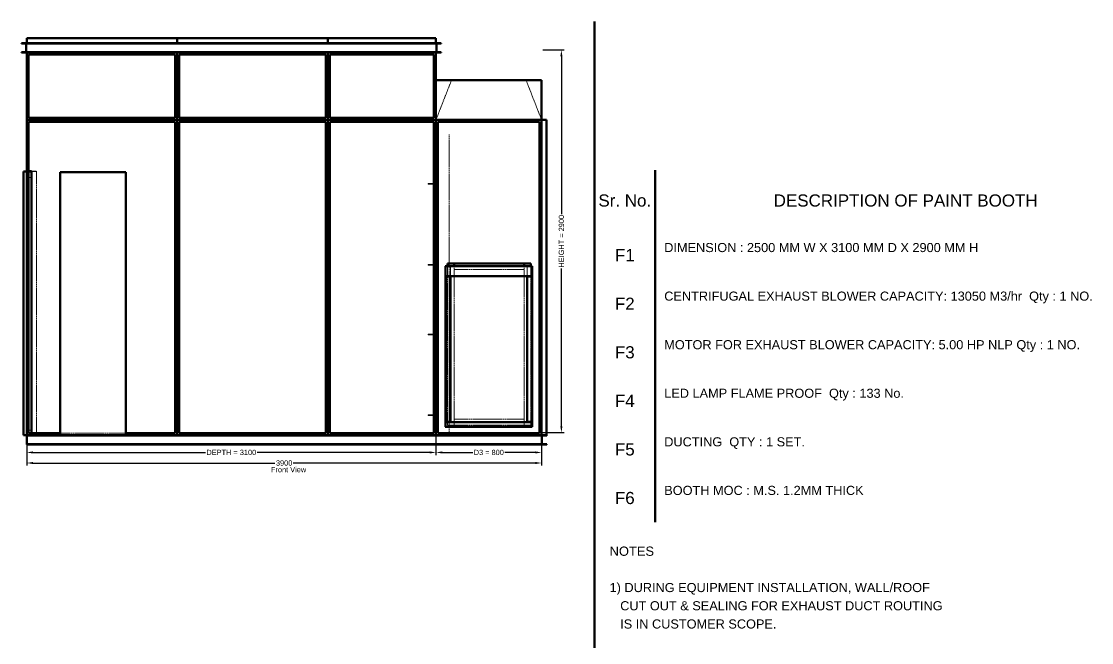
# Model space of a CAD drawing. Header units: millimetres. Extents: x 909 to 14018, y 345 to 10005.
# Drawn here: x 5424 to 13529, y 5298 to 10005 of the extents above; entities that cross this region are included whole.
import ezdxf
from ezdxf.enums import TextEntityAlignment as Align

# ---------------------------------------------------------------- set-up
doc = ezdxf.new("R2010")
doc.units = ezdxf.units.MM
doc.linetypes.add('Hidden', pattern=[15, 5, -3, 5, -2])
for name, color, linetype, lineweight in [('Default', 7, 'Continuous', 50), ('Edges', 7, 'Hidden', 15), ('HiddenEdges', 2, 'Hidden', 15), ('HiddenSilhouettes', 2, 'Hidden', 15), ('HiddenWires', 7, 'Hidden', 15), ('Silhouettes', 7, 'Continuous', 50)]:
    doc.layers.add(name, color=color, linetype=linetype, lineweight=lineweight)
doc.layers.add('Dimension', color=7, linetype='Continuous', lineweight=50, true_color=0x6495ed)
doc.styles.add('Default', font='arial.ttf')
doc.dimstyles.get("Standard").update_dxf_attribs({"dimtxt": 0.18, "dimasz": 0.18, "dimexe": 0.18, "dimexo": 0.0625, "dimgap": 0.09, "dimtad": 0, "dimtih": 1, "dimtoh": 1, "dimdec": 4, "dimzin": 0, "dimdsep": 46, "dimtxsty": 'Standard', "dimcen": 0.09, "dimadec": 0, "dimazin": 0, "dimtfac": 1, "dimtdec": 4, "dimtofl": 0, "dimtmove": 0, "dimatfit": 3, "dimfxl": 1, "dimtolj": 1, "dimtzin": 0, "dimarcsym": 0})

# ---------------------------------------------------------------- blocks, each defined once
blk = doc.blocks.new('Front')
at = {"layer": 'Edges'}
for points in [[(1150.5, 921, 0), (1267.2, 1219.8, 0)], [(1832.8, 1219.8, 0), (1949.5, 921, 0)], [(1220.4, -1405, 0), (1220.4, -188.6, 0)]]:
    blk.add_polyline3d(points, dxfattribs=at)
at = {"layer": 'HiddenEdges'}
blk.add_lwpolyline([(1150, 919.8), (1150.5, 921)], dxfattribs=at)
for points in [[(-1950, 1431, 0), (-1950, 1501, 0)], [(-1948.8, 1537.8, 0), (-811.2, 1537.8, 0)], [(-1948.8, 1501, 0), (-1948.8, 1537.8, 0)], [(-1935, 1537.8, 0), (-1935, 1539, 0)], [(-825, 1537.8, 0), (-825, 1539, 0)], [(-811.2, 1501, 0), (-811.2, 1537.8, 0)], [(-808.8, 1501, 0), (-808.8, 1537.8, 0)], [(-808.8, 1537.8, 0), (328.8, 1537.8, 0)], [(-795, 1537.8, 0), (-795, 1539, 0)], [(315, 1537.8, 0), (315, 1539, 0)], [(328.8, 1501, 0), (328.8, 1537.8, 0)], [(331.2, 1501, 0), (331.2, 1537.8, 0)], [(331.2, 1537.8, 0), (1148.8, 1537.8, 0)], [(345, 1537.8, 0), (345, 1539, 0)], [(1135, 1537.8, 0), (1135, 1539, 0)], [(1148.8, 1501, 0), (1148.8, 1537.8, 0)], [(1150, 1431, 0), (1150, 1501, 0)], [(-1948.8, 922.2, 0), (-1948.8, 1429.8, 0)], [(-1948.8, 1429.8, 0), (-811.2, 1429.8, 0)], [(-811.2, 922.2, 0), (-811.2, 1429.8, 0)], [(-808.8, 922.2, 0), (-808.8, 1429.8, 0)], [(-808.8, 1429.8, 0), (328.8, 1429.8, 0)], [(328.8, 922.2, 0), (328.8, 1429.8, 0)], [(331.2, 1429.8, 0), (1148.8, 1429.8, 0)], [(331.2, 922.2, 0), (331.2, 1429.8, 0)], [(1148.8, 922.2, 0), (1148.8, 1429.8, 0)], [(-1948.8, 922.2, 0), (-811.2, 922.2, 0)], [(-1948.8, 919.8, 0), (-811.2, 919.8, 0)], [(-1948.8, -1467.8, 0), (-1948.8, 919.8, 0)], [(-811.2, -1467.8, 0), (-811.2, 919.8, 0)], [(-808.8, 922.2, 0), (328.8, 922.2, 0)], [(-808.8, -1467.8, 0), (-808.8, 919.8, 0)], [(-808.8, 919.8, 0), (328.8, 919.8, 0)], [(328.8, -1467.8, 0), (328.8, 919.8, 0)], [(331.2, 922.2, 0), (1148.8, 922.2, 0)], [(331.2, -1467.8, 0), (331.2, 919.8, 0)], [(331.2, 919.8, 0), (1148.8, 919.8, 0)], [(1148.8, -1467.8, 0), (1148.8, 919.8, 0)], [(1151.2, -1467.8, 0), (1151.2, 919.8, 0)], [(1151.2, 919.8, 0), (1948.8, 919.8, 0)], [(1948.8, -1467.8, 0), (1948.8, 919.8, 0)], [(1949.5, 921, 0), (1950, 919.8, 0)], [(1951.2, -1467.8, 0), (1951.2, 919.8, 0)], [(1951.2, 919.8, 0), (1986.8, 919.8, 0)], [(1950, 884.2, 0), (1951.2, 884.2, 0)], [(1130, -330.2, 0), (1130, 809.8, 0)], [(1170, -330.2, 0), (1170, 809.8, 0)], [(-1975, 526.8, 0), (-1953, 526.8, 0)], [(-1953, -1467.2, 0), (-1953, 526.8, 0)], [(-1953, 504.8, 0), (-1950, 504.8, 0)], [(-1950, 494.2, 0), (-1948.8, 494.2, 0)], [(-1948.8, 529.8, 0), (-1913.2, 529.8, 0)], [(-1913.2, 494.2, 0), (-1912, 494.2, 0)], [(-1912, -1467.8, 0), (-1912, 529.8, 0)], [(-1912, 529.8, 0), (-1876.4, 529.8, 0)], [(-1950, 483.8, 0), (-1910, 483.8, 0)], [(-1950, 436.5, 0), (-1948.8, 436.5, 0)], [(-1950, 428.1, 0), (-1948.8, 428.1, 0)], [(-1913.2, 436.5, 0), (-1912, 436.5, 0)], [(-1913.2, 428.1, 0), (-1912, 428.1, 0)], [(-1950, 286.5, 0), (-1948.8, 286.5, 0)], [(-1950, 278.1, 0), (-1948.8, 278.1, 0)], [(-1913.2, 286.5, 0), (-1912, 286.5, 0)], [(-1913.2, 278.1, 0), (-1912, 278.1, 0)], [(-1950, 136.5, 0), (-1948.8, 136.5, 0)], [(-1950, 128.1, 0), (-1948.8, 128.1, 0)], [(-1913.2, 136.5, 0), (-1912, 136.5, 0)], [(-1913.2, 128.1, 0), (-1912, 128.1, 0)], [(-1950, -13.5, 0), (-1948.8, -13.5, 0)], [(-1950, -21.9, 0), (-1948.8, -21.9, 0)], [(-1913.2, -13.5, 0), (-1912, -13.5, 0)], [(-1913.2, -21.9, 0), (-1912, -21.9, 0)], [(-1950, -163.5, 0), (-1948.8, -163.5, 0)], [(-1950, -171.9, 0), (-1948.8, -171.9, 0)], [(-1913.2, -163.5, 0), (-1912, -163.5, 0)], [(-1913.2, -171.9, 0), (-1912, -171.9, 0)], [(1222, -190.2, 0), (1878, -190.2, 0)], [(-1950, -313.5, 0), (-1948.8, -313.5, 0)], [(-1950, -321.9, 0), (-1948.8, -321.9, 0)], [(-1913.2, -313.5, 0), (-1912, -313.5, 0)], [(-1913.2, -321.9, 0), (-1912, -321.9, 0)], [(1130, -1470.2, 0), (1130, -330.2, 0)], [(1170, -1470.2, 0), (1170, -330.2, 0)], [(-1950, -463.5, 0), (-1948.8, -463.5, 0)], [(-1950, -464.2, 0), (-1948.8, -464.2, 0)], [(-1950, -471.2, 0), (-1948.8, -471.2, 0)], [(-1950, -471.9, 0), (-1948.8, -471.9, 0)], [(-1913.2, -463.5, 0), (-1912, -463.5, 0)], [(-1913.2, -464.2, 0), (-1912, -464.2, 0)], [(-1913.2, -471.2, 0), (-1912, -471.2, 0)], [(-1913.2, -471.9, 0), (-1912, -471.9, 0)], [(-1950, -613.5, 0), (-1948.8, -613.5, 0)], [(-1950, -614.2, 0), (-1948.8, -614.2, 0)], [(-1950, -621.2, 0), (-1948.8, -621.2, 0)], [(-1950, -621.9, 0), (-1948.8, -621.9, 0)], [(-1913.2, -613.5, 0), (-1912, -613.5, 0)], [(-1913.2, -614.2, 0), (-1912, -614.2, 0)], [(-1913.2, -621.2, 0), (-1912, -621.2, 0)], [(-1913.2, -621.9, 0), (-1912, -621.9, 0)], [(-1950, -763.5, 0), (-1948.8, -763.5, 0)], [(-1950, -764.2, 0), (-1948.8, -764.2, 0)], [(-1950, -771.2, 0), (-1948.8, -771.2, 0)], [(-1950, -771.9, 0), (-1948.8, -771.9, 0)], [(-1913.2, -763.5, 0), (-1912, -763.5, 0)], [(-1913.2, -764.2, 0), (-1912, -764.2, 0)], [(-1913.2, -771.2, 0), (-1912, -771.2, 0)], [(-1913.2, -771.9, 0), (-1912, -771.9, 0)], [(-1950, -913.5, 0), (-1948.8, -913.5, 0)], [(-1950, -914.2, 0), (-1948.8, -914.2, 0)], [(-1950, -921.2, 0), (-1948.8, -921.2, 0)], [(-1950, -921.9, 0), (-1948.8, -921.9, 0)], [(-1913.2, -913.5, 0), (-1912, -913.5, 0)], [(-1913.2, -914.2, 0), (-1912, -914.2, 0)], [(-1913.2, -921.2, 0), (-1912, -921.2, 0)], [(-1913.2, -921.9, 0), (-1912, -921.9, 0)], [(-1950, -1063.5, 0), (-1948.8, -1063.5, 0)], [(-1950, -1064.2, 0), (-1948.8, -1064.2, 0)], [(-1950, -1071.9, 0), (-1948.8, -1071.9, 0)], [(-1913.2, -1063.5, 0), (-1912, -1063.5, 0)], [(-1913.2, -1064.2, 0), (-1912, -1064.2, 0)], [(-1913.2, -1071.9, 0), (-1912, -1071.9, 0)], [(-1950, -1213.5, 0), (-1948.8, -1213.5, 0)], [(-1950, -1214.2, 0), (-1948.8, -1214.2, 0)], [(-1913.2, -1213.5, 0), (-1912, -1213.5, 0)], [(-1913.2, -1214.2, 0), (-1912, -1214.2, 0)], [(-1950, -1221.2, 0), (-1948.8, -1221.2, 0)], [(-1913.2, -1221.2, 0), (-1912, -1221.2, 0)], [(-1950, -1364.2, 0), (-1948.8, -1364.2, 0)], [(-1950, -1371.2, 0), (-1948.8, -1371.2, 0)], [(-1913.2, -1364.2, 0), (-1912, -1364.2, 0)], [(-1913.2, -1371.2, 0), (-1912, -1371.2, 0)], [(-1953, -1445.2, 0), (-1950, -1445.2, 0)], [(-1950, -1413.5, 0), (-1948.8, -1413.5, 0)], [(-1950, -1414.2, 0), (-1948.8, -1414.2, 0)], [(-1950, -1421.2, 0), (-1948.8, -1421.2, 0)], [(-1950, -1421.9, 0), (-1948.8, -1421.9, 0)], [(-1950, -1430.2, 0), (-1910, -1430.2, 0)], [(-1950, -1432.2, 0), (-1948.8, -1432.2, 0)], [(-1913.2, -1413.5, 0), (-1912, -1413.5, 0)], [(-1913.2, -1414.2, 0), (-1912, -1414.2, 0)], [(-1913.2, -1421.2, 0), (-1912, -1421.2, 0)], [(-1913.2, -1421.9, 0), (-1912, -1421.9, 0)], [(-1913.2, -1432.2, 0), (-1912, -1432.2, 0)], [(1222, -1403.4, 0), (1878, -1403.4, 0)], [(1950, -1432.2, 0), (1951.2, -1432.2, 0)], [(-1975, -1467.2, 0), (-1953, -1467.2, 0)], [(-1950, -1539, 0), (-1950, -1469, 0)], [(-1948.8, -1467.8, 0), (-811.2, -1467.8, 0)], [(-808.8, -1467.8, 0), (328.8, -1467.8, 0)], [(331.2, -1467.8, 0), (1148.8, -1467.8, 0)], [(1151.2, -1467.8, 0), (1948.8, -1467.8, 0)], [(1950, -1539, 0), (1950, -1469, 0)], [(1951.2, -1467.8, 0), (1986.8, -1467.8, 0)]]:
    blk.add_polyline3d(points, dxfattribs=at)
at = {"layer": 'HiddenSilhouettes'}
for points in [[(-1953, 1498, 0)], [(1153, 1498, 0)], [(-1950, 529.8, 0)], [(1876.4, -266.2, 0)], [(1876.4, -1368.6, 0)], [(-1950, -1470.2, 0)], [(1953, -1472, 0)]]:
    blk.add_polyline3d(points, close=True, dxfattribs=at)
for points in [[(-1950, 1431, 0), (-1950, 1431, 0)], [(-1950, 919.8, 0), (-1950, 1429.8, 0)], [(-1950, 1429.8, 0), (-810, 1429.8, 0)], [(-810, 1431, 0), (-810, 1431, 0)], [(-810, 1429.8, 0), (330, 1429.8, 0)], [(330, 1431, 0), (330, 1431, 0)], [(330, 1429.8, 0), (1150, 1429.8, 0)], [(1150, 1431, 0), (1150, 1431, 0)], [(-810, 919.8, 0), (-810, 1154.2, 0)], [(330, 921, 0), (330, 1154.2, 0)], [(-1950, 919.8, 0), (-810, 919.8, 0)], [(-810, 919.8, 0), (330, 919.8, 0)], [(330, 919.8, 0), (1150, 919.8, 0)], [(1150, 919.8, 0), (1150, 921, 0)], [(1150, 919.8, 0), (1950, 919.8, 0)], [(1950, 919.8, 0), (1950, 921, 0)], [(1130, 809.8, 0), (1150, 809.8, 0)], [(1131.2, -330.2, 0), (1131.2, 809.8, 0)], [(1150, 809.8, 0), (1170, 809.8, 0)], [(1168.8, -330.2, 0), (1168.8, 809.8, 0)], [(-1950, 531, 0), (-1935, 531, 0)], [(-1950, 523.8, 0), (-1910, 523.8, 0)], [(-1913.2, 531, 0), (-1876.4, 531, 0)], [(-1910, -1470.2, 0), (-1910, 523.8, 0)], [(-1876.4, -1469, 0), (-1876.4, 531, 0)], [(-1950, 436.8, 0), (-1948.8, 436.8, 0)], [(-1950, 427.8, 0), (-1948.8, 427.8, 0)], [(-1913.2, 436.8, 0), (-1912, 436.8, 0)], [(-1913.2, 427.8, 0), (-1912, 427.8, 0)], [(1090, 431.8, 0), (1090, 436.8, 0)], [(1090, 436.8, 0), (1130, 436.8, 0)], [(1090, 431.8, 0), (1130, 431.8, 0)], [(1130, 431.8, 0), (1130, 436.8, 0)], [(-1950, 286.8, 0), (-1948.8, 286.8, 0)], [(-1950, 277.8, 0), (-1948.8, 277.8, 0)], [(-1913.2, 286.8, 0), (-1912, 286.8, 0)], [(-1913.2, 277.8, 0), (-1912, 277.8, 0)], [(-1950, 136.8, 0), (-1948.8, 136.8, 0)], [(-1950, 127.8, 0), (-1948.8, 127.8, 0)], [(-1913.2, 136.8, 0), (-1912, 136.8, 0)], [(-1913.2, 127.8, 0), (-1912, 127.8, 0)], [(-1950, -13.2, 0), (-1948.8, -13.2, 0)], [(-1950, -22.2, 0), (-1948.8, -22.2, 0)], [(-1913.2, -13.2, 0), (-1912, -13.2, 0)], [(-1913.2, -22.2, 0), (-1912, -22.2, 0)], [(-1950, -163.2, 0), (-1948.8, -163.2, 0)], [(-1950, -172.2, 0), (-1948.8, -172.2, 0)], [(-1913.2, -163.2, 0), (-1912, -163.2, 0)], [(-1913.2, -172.2, 0), (-1912, -172.2, 0)], [(1090, -180.2, 0), (1090, -175.2, 0)], [(1090, -175.2, 0), (1130, -175.2, 0)], [(1090, -180.2, 0), (1130, -180.2, 0)], [(1105, -180.2, 0), (1105, -175.2, 0)], [(1115, -180.2, 0), (1115, -175.2, 0)], [(1130, -180.2, 0), (1130, -175.2, 0)], [(1237.5, -264.6, 0), (1237.5, -188.6, 0)], [(1260, -264.6, 0), (1260, -190.2, 0)], [(1287.5, -1392.7, 0), (1287.5, -188.6, 0)], [(1287.5, -212.7, 0), (1817.5, -212.7, 0)], [(1817.5, -1392.7, 0), (1817.5, -188.6, 0)], [(1840, -264.6, 0), (1840, -190.2, 0)], [(1867.5, -264.6, 0), (1867.5, -188.6, 0)], [(-1950, -313.2, 0), (-1948.8, -313.2, 0)], [(-1950, -322.2, 0), (-1948.8, -322.2, 0)], [(-1913.2, -313.2, 0), (-1912, -313.2, 0)], [(-1913.2, -322.2, 0), (-1912, -322.2, 0)], [(1237.5, -1368.6, 0), (1237.5, -266.2, 0)], [(1867.5, -1368.6, 0), (1867.5, -266.2, 0)], [(1130, -330.2, 0), (1150, -330.2, 0)], [(1131.2, -1470.2, 0), (1131.2, -330.2, 0)], [(1150, -330.2, 0), (1170, -330.2, 0)], [(1168.8, -1470.2, 0), (1168.8, -330.2, 0)], [(-1950, -463.2, 0), (-1948.8, -463.2, 0)], [(-1950, -472.2, 0), (-1948.8, -472.2, 0)], [(-1913.2, -463.2, 0), (-1912, -463.2, 0)], [(-1913.2, -472.2, 0), (-1912, -472.2, 0)], [(-1950, -613.2, 0), (-1948.8, -613.2, 0)], [(-1950, -622.2, 0), (-1948.8, -622.2, 0)], [(-1913.2, -613.2, 0), (-1912, -613.2, 0)], [(-1913.2, -622.2, 0), (-1912, -622.2, 0)], [(1090, -708.2, 0), (1090, -703.2, 0)], [(1090, -703.2, 0), (1130, -703.2, 0)], [(1090, -708.2, 0), (1130, -708.2, 0)], [(1130, -708.2, 0), (1130, -703.2, 0)], [(-1950, -763.2, 0), (-1948.8, -763.2, 0)], [(-1950, -772.2, 0), (-1948.8, -772.2, 0)], [(-1913.2, -763.2, 0), (-1912, -763.2, 0)], [(-1913.2, -772.2, 0), (-1912, -772.2, 0)], [(-1950, -913.2, 0), (-1948.8, -913.2, 0)], [(-1950, -922.2, 0), (-1948.8, -922.2, 0)], [(-1913.2, -913.2, 0), (-1912, -913.2, 0)], [(-1913.2, -922.2, 0), (-1912, -922.2, 0)], [(-1950, -1063.2, 0), (-1948.8, -1063.2, 0)], [(-1950, -1072.2, 0), (-1948.8, -1072.2, 0)], [(-1913.2, -1063.2, 0), (-1912, -1063.2, 0)], [(-1913.2, -1072.2, 0), (-1912, -1072.2, 0)], [(-1950, -1213.2, 0), (-1948.8, -1213.2, 0)], [(-1913.2, -1213.2, 0), (-1912, -1213.2, 0)], [(-1950, -1222.2, 0), (-1948.8, -1222.2, 0)], [(-1913.2, -1222.2, 0), (-1912, -1222.2, 0)], [(-1950, -1363.2, 0), (-1948.8, -1363.2, 0)], [(-1950, -1372.2, 0), (-1948.8, -1372.2, 0)], [(-1913.2, -1363.2, 0), (-1912, -1363.2, 0)], [(-1913.2, -1372.2, 0), (-1912, -1372.2, 0)], [(1090, -1320.2, 0), (1090, -1315.2, 0)], [(1090, -1315.2, 0), (1130, -1315.2, 0)], [(1090, -1320.2, 0), (1130, -1320.2, 0)], [(1105, -1320.2, 0), (1105, -1315.2, 0)], [(1115, -1320.2, 0), (1115, -1315.2, 0)], [(1130, -1320.2, 0), (1130, -1315.2, 0)], [(1150, -1470.2, 0), (1150, -1346.6, 0)], [(1237.5, -1392.7, 0), (1237.5, -1370.2, 0)], [(1287.5, -1347.7, 0), (1817.5, -1347.7, 0)], [(1867.5, -1392.7, 0), (1867.5, -1370.2, 0)], [(-1950, -1413.2, 0), (-1948.8, -1413.2, 0)], [(-1950, -1422.2, 0), (-1948.8, -1422.2, 0)], [(-1950, -1470.2, 0), (-1950, -1442.8, 0)], [(-1913.2, -1413.2, 0), (-1912, -1413.2, 0)], [(-1913.2, -1422.2, 0), (-1912, -1422.2, 0)], [(-1913.2, -1469, 0), (-1913.2, -1454, 0)], [(-1697, -1454, 0), (-1198.5, -1454, 0)], [(1237.5, -1392.7, 0), (1287.5, -1392.7, 0)], [(1287.5, -1392.7, 0), (1817.5, -1392.7, 0)], [(1817.5, -1392.7, 0), (1867.5, -1392.7, 0)], [(-1950, -1470.2, 0), (-810, -1470.2, 0)], [(-1697, -1469, 0), (-1198.5, -1469, 0)], [(-810, -1470.2, 0), (-810, -1469, 0)], [(-810, -1470.2, 0), (330, -1470.2, 0)], [(330, -1470.2, 0), (330, -1469, 0)], [(330, -1470.2, 0), (1150, -1470.2, 0)], [(1150, -1470.2, 0), (1950, -1470.2, 0)], [(1950, -1470.2, 0), (1950, -1469, 0)]]:
    blk.add_polyline3d(points, dxfattribs=at)
at = {"layer": 'HiddenWires'}
for points in [[(1250, -330.2, 0), (1250, 809.8, 0)], [(1250, -1470.2, 0), (1250, -330.2, 0)]]:
    blk.add_polyline3d(points, dxfattribs=at)
at = {"layer": 'Silhouettes'}
blk.add_lwpolyline([(-1950, 1501), (-1950, 1539)], dxfattribs=at)
for points in [[(-1990, 1498, 0), (-1990, 1501, 0)], [(-1990, 1501, 0), (1190, 1501, 0)], [(-1990, 1498, 0), (1190, 1498, 0)], [(-1953, 1434, 0), (-1953, 1498, 0)], [(-1950, 1539, 0), (-810, 1539, 0)], [(-810, 1501, 0), (-810, 1539, 0)], [(-810, 1539, 0), (330, 1539, 0)], [(330, 1501, 0), (330, 1539, 0)], [(330, 1539, 0), (1150, 1539, 0)], [(1150, 1501, 0), (1150, 1539, 0)], [(1153, 1434, 0), (1153, 1498, 0)], [(1190, 1498, 0), (1190, 1501, 0)], [(-1990, 1431, 0), (-1990, 1434, 0)], [(-1990, 1434, 0), (1190, 1434, 0)], [(-1990, 1431, 0), (1190, 1431, 0)], [(-1950, 921, 0), (-1950, 1431, 0)], [(-1935, 936, 0), (-1935, 1416, 0)], [(-1935, 1416, 0), (-825, 1416, 0)], [(-825, 936, 0), (-825, 1416, 0)], [(-810, 921, 0), (-810, 1431, 0)], [(-795, 936, 0), (-795, 1416, 0)], [(-795, 1416, 0), (315, 1416, 0)], [(315, 936, 0), (315, 1416, 0)], [(330, 921, 0), (330, 1431, 0)], [(345, 1416, 0), (1135, 1416, 0)], [(345, 936, 0), (345, 1416, 0)], [(1135, 936, 0), (1135, 1416, 0)], [(1150, 921, 0), (1150, 1431, 0)], [(1190, 1431, 0), (1190, 1434, 0)], [(1150, 1219.8, 0), (1267.2, 1219.8, 0)], [(1267.2, 1219.8, 0), (1832.8, 1219.8, 0)], [(1832.8, 1219.8, 0), (1950, 1219.8, 0)], [(1950, 921, 0), (1950, 1219.8, 0)], [(1150, 921, 0), (1150, 1154.2, 0)], [(-1950, 921, 0), (-810, 921, 0)], [(-1950, -1469, 0), (-1950, 921, 0)], [(-1950, 921, 0), (-1950, 921, 0)], [(-1935, 936, 0), (-825, 936, 0)], [(-1935, 906, 0), (-825, 906, 0)], [(-1935, -1454, 0), (-1935, 906, 0)], [(-825, -1454, 0), (-825, 906, 0)], [(-810, 921, 0), (330, 921, 0)], [(-810, -1469, 0), (-810, 921, 0)], [(-810, 921, 0), (-810, 921, 0)], [(-795, 936, 0), (315, 936, 0)], [(-795, -1454, 0), (-795, 906, 0)], [(-795, 906, 0), (315, 906, 0)], [(315, -1454, 0), (315, 906, 0)], [(330, -1469, 0), (330, 921, 0)], [(330, 921, 0), (1150, 921, 0)], [(330, 919.8, 0), (330, 921, 0)], [(345, 936, 0), (1135, 936, 0)], [(345, -1454, 0), (345, 906, 0)], [(345, 906, 0), (1135, 906, 0)], [(1135, -1454, 0), (1135, 906, 0)], [(1150, -1469, 0), (1150, 921, 0)], [(1150, 921, 0), (1950, 921, 0)], [(1165, 906, 0), (1935, 906, 0)], [(1165, -1454, 0), (1165, 906, 0)], [(1935, -1454, 0), (1935, 906, 0)], [(1950, -1469, 0), (1950, 921, 0)], [(1950, 921, 0), (1986.8, 921, 0)], [(1986.8, -1469, 0), (1986.8, 921, 0)], [(-1975, -1470.2, 0), (-1975, 529.8, 0)], [(-1975, 529.8, 0), (-1950, 529.8, 0)], [(-1935, 531, 0), (-1913.2, 531, 0)], [(-1913.2, -1454, 0), (-1913.2, 531, 0)], [(-1697, -1470.2, 0), (-1697, 523.8, 0)], [(-1697, 523.8, 0), (-1198.5, 523.8, 0)], [(-1198.5, -1470.2, 0), (-1198.5, 523.8, 0)], [(1220.4, -188.6, 0), (1222, -188.6, 0)], [(1222, -188.6, 0), (1878, -188.6, 0)], [(1222, -1405, 0), (1222, -188.6, 0)], [(1237.5, -188.6, 0), (1237.5, -167.7, 0)], [(1237.5, -167.7, 0), (1287.5, -167.7, 0)], [(1287.5, -188.6, 0), (1287.5, -167.7, 0)], [(1287.5, -167.7, 0), (1817.5, -167.7, 0)], [(1817.5, -188.6, 0), (1817.5, -167.7, 0)], [(1817.5, -167.7, 0), (1867.5, -167.7, 0)], [(1867.5, -188.6, 0), (1867.5, -167.7, 0)], [(1876.4, -1405, 0), (1876.4, -188.6, 0)], [(1878, -1405, 0), (1878, -188.6, 0)], [(1222, -264.6, 0), (1878, -264.6, 0)], [(1223.6, -266.2, 0), (1258.4, -266.2, 0)], [(1223.6, -1368.6, 0), (1223.6, -266.2, 0)], [(1237.5, -266.2, 0), (1237.5, -264.6, 0)], [(1258.4, -1368.6, 0), (1258.4, -266.2, 0)], [(1260, -1370.2, 0), (1260, -264.6, 0)], [(1840, -1370.2, 0), (1840, -264.6, 0)], [(1841.6, -266.2, 0), (1876.4, -266.2, 0)], [(1841.6, -1368.6, 0), (1841.6, -266.2, 0)], [(1867.5, -266.2, 0), (1867.5, -264.6, 0)], [(-810, -1469, 0), (-810, -769.5, 0)], [(330, -1469, 0), (330, -769.5, 0)], [(1950, -1469, 0), (1950, -1154.3, 0)], [(1222, -1370.2, 0), (1878, -1370.2, 0)], [(1223.6, -1368.6, 0), (1258.4, -1368.6, 0)], [(1237.5, -1370.2, 0), (1237.5, -1368.6, 0)], [(1841.6, -1368.6, 0), (1876.4, -1368.6, 0)], [(1867.5, -1370.2, 0), (1867.5, -1368.6, 0)], [(-1935, -1454, 0), (-1697, -1454, 0)], [(-1198.5, -1454, 0), (-825, -1454, 0)], [(-795, -1454, 0), (315, -1454, 0)], [(345, -1454, 0), (1135, -1454, 0)], [(1165, -1454, 0), (1935, -1454, 0)], [(1220.4, -1405, 0), (1222, -1405, 0)], [(1222, -1405, 0), (1878, -1405, 0)], [(-1975, -1470.2, 0), (-1950, -1470.2, 0)], [(-1950, -1472, 0), (-1950, -1469, 0)], [(-1950, -1469, 0), (-1697, -1469, 0)], [(-1950, -1536, 0), (-1950, -1472, 0)], [(-1950, -1472, 0), (1990, -1472, 0)], [(-1950, -1539, 0), (-1950, -1536, 0)], [(-1950, -1536, 0), (1990, -1536, 0)], [(-1950, -1539, 0), (1990, -1539, 0)], [(-1697, -1470.2, 0), (-1198.5, -1470.2, 0)], [(-1198.5, -1469, 0), (1990, -1469, 0)], [(1953, -1536, 0), (1953, -1472, 0)], [(1990, -1472, 0), (1990, -1469, 0)], [(1990, -1539, 0), (1990, -1536, 0)]]:
    blk.add_polyline3d(points, dxfattribs=at)
for points in [[(-810, 1429.8, 0)], [(1150, 1429.8, 0)], [(-810, 919.8, 0)], [(330, 919.8, 0)], [(1950, 919.8, 0)]]:
    blk.add_polyline3d(points, close=True, dxfattribs=at)
blk = doc.blocks.new('*D9')
at = {"layer": 'Defpoints', "color": 0}
for p in [(5463.5, 6889), (8563.5, 6889), (8563.5, 6739)]:
    blk.add_point(p, dxfattribs=at)
at = {"layer": 'Dimension', "color": 0, "lineweight": -2}
for p, q in [((5463.5, 6879), (5463.5, 6719)), ((8563.5, 6879), (8563.5, 6719)), ((5511.5, 6739), (6818.3, 6739)), ((8515.5, 6739), (7208.7, 6739))]:
    blk.add_line(p, q, dxfattribs=at)
at = {"layer": 'Dimension', "color": 0}
for points in [[(5511.5, 6747), (5511.5, 6731), (5463.5, 6739)], [(8515.5, 6731), (8515.5, 6747), (8563.5, 6739)]]:
    blk.add_solid(points, dxfattribs=at)
at = {"layer": 'Dimension', "color": 0, "insert": (7013.5, 6739), "char_height": 40, "attachment_point": 5, "style": 'Default'}
blk.add_mtext('\\A1;DEPTH = 3100', dxfattribs=at)
blk = doc.blocks.new('*D10')
at = {"layer": 'Defpoints', "color": 0}
for p in [(8563.5, 6889), (9363.5, 6889), (9363.5, 6739)]:
    blk.add_point(p, dxfattribs=at)
at = {"layer": 'Dimension', "color": 0, "lineweight": -2}
for p, q in [((8563.5, 6879), (8563.5, 6719)), ((9363.5, 6879), (9363.5, 6719)), ((8611.5, 6739), (8842.8, 6739)), ((9315.5, 6739), (9084.2, 6739))]:
    blk.add_line(p, q, dxfattribs=at)
at = {"layer": 'Dimension', "color": 0}
for points in [[(8611.5, 6747), (8611.5, 6731), (8563.5, 6739)], [(9315.5, 6731), (9315.5, 6747), (9363.5, 6739)]]:
    blk.add_solid(points, dxfattribs=at)
at = {"layer": 'Dimension', "color": 0, "insert": (8963.5, 6739), "char_height": 40, "attachment_point": 5, "style": 'Default'}
blk.add_mtext('\\A1;D3 = 800', dxfattribs=at)
blk = doc.blocks.new('*D11')
at = {"layer": 'Defpoints', "color": 0}
for p in [(5463.5, 6889), (9363.5, 6889), (9363.5, 6659)]:
    blk.add_point(p, dxfattribs=at)
at = {"layer": 'Dimension', "color": 0, "lineweight": -2}
for p, q in [((5463.5, 6879), (5463.5, 6639)), ((9363.5, 6879), (9363.5, 6639)), ((5511.5, 6659), (7343.9, 6659)), ((9315.5, 6659), (7483.1, 6659))]:
    blk.add_line(p, q, dxfattribs=at)
at = {"layer": 'Dimension', "color": 0}
for points in [[(5511.5, 6667), (5511.5, 6651), (5463.5, 6659)], [(9315.5, 6651), (9315.5, 6667), (9363.5, 6659)]]:
    blk.add_solid(points, dxfattribs=at)
at = {"layer": 'Dimension', "color": 0, "insert": (7413.5, 6659), "char_height": 40, "attachment_point": 5, "style": 'Default'}
blk.add_mtext('\\A1;3900', dxfattribs=at)
blk = doc.blocks.new('*D12')
at = {"layer": 'Defpoints', "color": 0}
for p in [(9363.5, 9789), (9513.5, 9789), (9363.5, 6889)]:
    blk.add_point(p, dxfattribs=at)
at = {"layer": 'Dimension', "color": 0, "lineweight": -2}
for p, q in [((9373.5, 9789), (9533.5, 9789)), ((9513.5, 9741), (9513.5, 8545)), ((9513.5, 6937), (9513.5, 8133)), ((9373.5, 6889), (9533.5, 6889))]:
    blk.add_line(p, q, dxfattribs=at)
at = {"layer": 'Dimension', "color": 0}
for points in [[(9521.5, 9741), (9505.5, 9741), (9513.5, 9789)], [(9505.5, 6937), (9521.5, 6937), (9513.5, 6889)]]:
    blk.add_solid(points, dxfattribs=at)
at = {"layer": 'Dimension', "color": 0, "insert": (9513.5, 8339), "char_height": 40, "attachment_point": 5, "rotation": 90, "style": 'Default'}
blk.add_mtext('\\A1;HEIGHT = 2900', dxfattribs=at)

msp = doc.modelspace()

# ---------------------------------------------------------------- linework, layer by layer
at = {"layer": 'Default'}
for p, q in [((9763.5, 10005), (9763.5, 1840)), ((10223.5, 8878), (10223.5, 8418)), ((10223.5, 8878), (10223.5, 6210))]:
    msp.add_line(p, q, dxfattribs=at)

# ---------------------------------------------------------------- block references
msp.add_blockref('Front', (7413.5, 8339), dxfattribs=at)

# ---------------------------------------------------------------- texts
at = {"layer": 'Default', "style": 'Default'}
for s, p in [('Sr. No.', (9993.5, 8648)), ('DESCRIPTION OF PAINT BOOTH', (12121, 8648)), ('F1', (9993.5, 8234)), ('F2', (9993.5, 7866)), ('F3', (9993.5, 7498)), ('F4', (9993.5, 7130)), ('F5', (9993.5, 6762)), ('F6', (9993.5, 6394))]:
    msp.add_text(s, height=92, dxfattribs=at).set_placement(p, align=Align.MIDDLE_CENTER)
for s, height, p in [('DIMENSION : 2500 MM W X 3100 MM D X 2900 MM H', 69, (10292.5, 8326)), ('CENTRIFUGAL EXHAUST BLOWER CAPACITY: 13050 M3/hr  Qty : 1 NO.', 69, (10292.5, 7958)), ('MOTOR FOR EXHAUST BLOWER CAPACITY: 5.00 HP NLP Qty : 1 NO.', 69, (10292.5, 7590)), ('LED LAMP FLAME PROOF  Qty : 133 No.', 69, (10292.5, 7222)), ('DUCTING  QTY : 1 SET.', 69, (10292.5, 6854)), ('BOOTH MOC : M.S. 1.2MM THICK', 69, (10292.5, 6486)), ('NOTES', 70, (9878.5, 6026)), ('1) DURING EQUIPMENT INSTALLATION, WALL/ROOF', 69, (9878.5, 5750)), ('   CUT OUT & SEALING FOR EXHAUST DUCT ROUTING', 69, (9878.5, 5612)), ('   IS IN CUSTOMER SCOPE.', 69, (9878.5, 5474))]:
    msp.add_text(s, height=height, dxfattribs=at).set_placement(p, align=Align.TOP_LEFT)
at = {"layer": 'Dimension', "style": 'Default'}
msp.add_text('Front View', height=40, dxfattribs=at).set_placement((7313.5, 6589))

# ---------------------------------------------------------------- dimensions: what is measured, and where the dimension line sits
at = {"layer": 'Dimension'}
dim = msp.add_linear_dim(base=(9513.5, 9789), p1=(9363.5, 6889), p2=(9363.5, 9789), angle=90, text='HEIGHT = <>', dimstyle='Standard', override={"dimscale": 1, "dimtxt": 40, "dimasz": 48, "dimexe": 20, "dimexo": 10, "dimgap": 10, "dimtad": 0, "dimjust": 0, "dimtih": 0, "dimtoh": 0, "dimdec": 3, "dimlfac": 1, "dimzin": 8, "dimlunit": 2, "dimpost": '', "dimtxsty": 'Default', "dimsah": 0, "dimse1": 0, "dimse2": 0, "dimclrt": 0, "dimtol": 0, "dimlim": 0, "dimtp": 0, "dimtm": 0, "dimtfac": 1, "dimtdec": 3, "dimtix": 0, "dimtzin": 8}, dxfattribs=at)
dim.commit()
dim.dimension.update_dxf_attribs({"geometry": '*D12', "text_midpoint": (9513.5, 8339), "dimtype": 160})
for base, p1, p2, text, picture, middle in [((8563.5, 6739), (5463.5, 6889), (8563.5, 6889), 'DEPTH = <>', '*D9', (7013.5, 6739)), ((9363.5, 6739), (8563.5, 6889), (9363.5, 6889), 'D3 = <>', '*D10', (8963.5, 6739))]:
    dim = msp.add_linear_dim(base=base, p1=p1, p2=p2, text=text, dimstyle='Standard', override={"dimscale": 1, "dimtxt": 40, "dimasz": 48, "dimexe": 20, "dimexo": 10, "dimgap": 10, "dimtad": 0, "dimjust": 0, "dimtih": 0, "dimtoh": 0, "dimdec": 3, "dimlfac": 1, "dimzin": 8, "dimlunit": 2, "dimpost": '', "dimtxsty": 'Default', "dimsah": 0, "dimse1": 0, "dimse2": 0, "dimclrt": 0, "dimtol": 0, "dimlim": 0, "dimtp": 0, "dimtm": 0, "dimtfac": 1, "dimtdec": 3, "dimtix": 0, "dimtzin": 8}, dxfattribs=at)
    dim.commit()
    dim.dimension.update_dxf_attribs({"geometry": picture, "text_midpoint": middle, "dimtype": 160})
dim = msp.add_linear_dim(base=(9363.5, 6659), p1=(5463.5, 6889), p2=(9363.5, 6889), dimstyle='Standard', override={"dimscale": 1, "dimtxt": 40, "dimasz": 48, "dimexe": 20, "dimexo": 10, "dimgap": 10, "dimtad": 0, "dimjust": 0, "dimtih": 0, "dimtoh": 0, "dimdec": 3, "dimlfac": 1, "dimzin": 8, "dimlunit": 2, "dimpost": '', "dimtxsty": 'Default', "dimsah": 0, "dimse1": 0, "dimse2": 0, "dimclrt": 0, "dimtol": 0, "dimlim": 0, "dimtp": 0, "dimtm": 0, "dimtfac": 1, "dimtdec": 3, "dimtix": 0, "dimtzin": 8}, dxfattribs=at)
dim.commit()
dim.dimension.update_dxf_attribs({"geometry": '*D11', "text_midpoint": (7413.5, 6659), "dimtype": 160})

doc.saveas('drawing.dxf')
